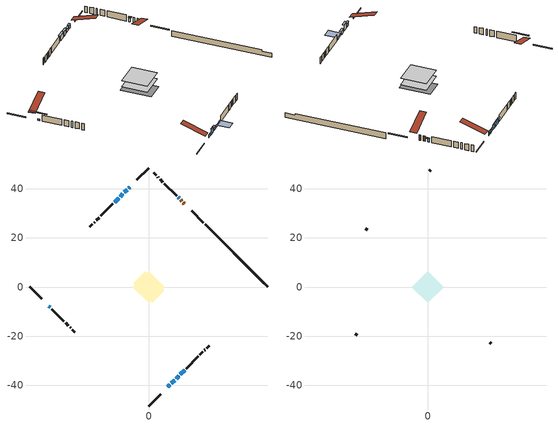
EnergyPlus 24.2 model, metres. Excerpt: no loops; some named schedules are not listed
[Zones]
conditioned space
 floor adiabatic (AdiabaticFloorConstruction): -6.47,0 0,6.47 6.47,0 0,-6.47 z0.3
 floor foundation (Slab1 construction): -6.36,1.52 -1.52,6.36 6.36,-1.52 1.52,-6.36 z-1.91
 wall outside (RimJoist1 construction): 0,-48.34 4.77,-43.56 / -48.34,0 -43.56,-4.77 / 0,48.34 -4.77,43.56 / 22.22,26.11 17.45,30.88 z0.3:0.6
 wall outside (AdiabaticWallConstruction 1): 14.48,33.86 14.07,34.26 / 13.42,34.92 12.99,35.35 z0.3:2.33
 wall outside (AdiabaticWallConstruction): 7.75,-40.59 8.57,-39.76 / 11.14,-37.19 12.19,-36.15 / -8.78,39.55 -9.86,38.47 z0.3:1.32; -40.59,-7.75 -40.01,-8.33 / 12.84,-35.49 14.57,-33.77 z0.3:0.91; 9.23,-39.11 10.49,-37.85 z0.3:2.38; 12.33,36.01 11.95,36.38 z0.3:1.7; -7.75,40.59 -8.13,40.21 z0.3:1.52; -10.52,37.82 -11.6,36.74 z0.3:1.98; -12.25,36.08 -13.91,34.43 z0.3:2.08
 wall outside (Wall1 construction): 15.23,-33.11 20.14,-28.19 / -39.35,-8.98 -34.44,-13.9 / -14.56,33.77 -19.48,28.85 / 11.29,37.04 6.38,41.96 z0.3:2.74
 wall outside (Wall2 construction): 20.8,-27.53 21.94,-26.39 / -33.78,-14.56 -32.63,-15.7 / -20.14,28.2 -21.28,27.05 / 5.72,42.62 4.58,43.76 z0.3:2.74
 wall outside (Wall3 construction): 22.6,-25.73 22.89,-25.44 / -31.98,-16.36 -31.69,-16.65 / -21.94,26.4 -22.23,26.11 / 3.92,44.42 3.63,44.71 z0.3:2.74
 wall outside (Wall4 construction): 23.55,-24.79 24.57,-23.76 / -31.03,-17.3 -30.01,-18.33 / -22.88,25.45 -23.91,24.43 / 2.97,45.36 1.95,46.39 z0.3:2.74
 wall foundation (FoundationWall1 construction): 22.88,25.45,-1.91 22.88,25.45,0.3 45.79,2.55,0.3 45.79,2.55,-0.25 48.34,0,-0.25 48.34,0,-1.91
 window (WindowConstruction): 7.75,-40.59 8.57,-39.76 z0.3:1.31
 window (WindowConstruction 9): -40.59,-7.75 -40.01,-8.32 z0.3:0.91
 window (WindowConstruction 1): 9.23,-39.1 10.49,-37.85 z0.3:2.38
 window (WindowConstruction 2): 11.14,-37.19 12.18,-36.15 z0.3:1.31
 window (WindowConstruction 6): 12.33,36.01 11.95,36.38 z0.3:1.7
 window (WindowConstruction 7): -7.75,40.59 -8.13,40.21 z0.3:1.52
 window (WindowConstruction 3): -8.78,39.55 -9.86,38.47 z0.3:1.31
 window (WindowConstruction 4): -10.52,37.82 -11.59,36.74 z0.3:1.98
 window (WindowConstruction 5): -12.25,36.08 -13.91,34.43 z0.3:2.08
 window (WindowConstruction 8): 12.84,-35.49 14.57,-33.77 z0.3:0.91
 door (Door): 14.48,33.86 14.08,34.26 z0.3:2.33
 door (Door 1): 13.42,34.92 12.99,35.35 z0.3:2.33
 ceiling adiabatic (AdiabaticFloorConstruction): 0,-6.47 6.47,0 0,6.47 -6.47,0 z0.3
attic - vented
 floor to conditioned space (Floor1 construction Reversed): -6.47,0 0,6.47 6.47,0 0,-6.47 z2.74
 wall outside (Wall5 construction): 25.23,-23.11 25.86,-22.47 / -29.35,-18.99 -28.72,-19.62 / -24.57,23.77 -25.2,23.14 / 1.29,47.04 0.66,47.68 z0.3:2.74
 roof outside (Roof1 construction): 7.09,-41.24,2.74 0.79,-34.94,5.71 -0.88,-36.6,5.71 5.43,-42.91,2.74; -41.24,-7.09,2.74 -34.94,-0.79,5.71 -36.6,0.88,5.71 -42.91,-5.43,2.74; -7.09,41.24,2.74 -0.79,34.94,5.71 0.88,36.6,5.71 -5.43,42.91,2.74; 15.13,33.2,2.74 8.83,26.9,5.71 10.49,25.23,5.71 16.79,31.54,2.74
shading: 8.79,-39.55 7.54,-40.8 7.97,-41.23 9.22,-39.98 z1.61; -38.14,-10.19 -42.45,-5.88 -42.74,-6.17 -38.44,-10.48 z3.55; 10.7,-37.64 9.02,-39.32 9.45,-39.75 11.13,-38.07 z2.68; 12.4,-35.94 10.93,-37.4 11.36,-37.83 12.83,-36.37 z1.61; 11.74,36.59 12.54,35.79 12.97,36.23 12.17,37.03 z1.99; -8.34,40 -7.54,40.8 -7.97,41.23 -8.77,40.43 z1.82; -10.07,38.26 -8.57,39.76 -9,40.19 -10.5,38.69 z1.61; -11.81,36.53 -10.31,38.03 -10.74,38.46 -12.24,36.96 z2.28; -14.12,34.22 -12.04,36.29 -12.47,36.73 -14.55,34.65 z2.38; 14.78,-33.56 12.63,-35.7 15.86,-38.94 18.01,-36.79 z1.21
[Building]
Building 1: Terrain=Suburbs
[Site:Location]
Quebec Intl AP_QC: Latitude {deg}=46.8; Longitude {deg}=-71.38; Time Zone {hr}=-5; Elevation {m}=74; Keep Site Location Information=Yes
[Site:GroundTemperature:Shallow]
0.0108218, -2.24938, -2.43038, -1.3578, 2.94801, 7.23376, 10.9493, 13.303, 13.5029, 11.5886, 7.96783, 3.81355
[Site:WaterMainsTemperature]
Calculation Method=Schedule; Temperature Schedule=mains temperature schedule
[Material] Roughness=Rough; Thermal Absorptance=0.9
Name | Thickness {m} | Conductivity {W/m-K} | Density {kg/m3} | Specific Heat {J/kg-K} | Solar Absorptance | Visible Absorptance
asphalt or fiberglass shingles | 0.00635 | 0.162714 | 1121.4 | 1465.45 | 0.4 | 0.4
ceiling loosefill ins | 0.0846667 | 0.0480833 | 16.02 | 1046.75 | 0.7 | 0.7
ceiling stud and cavity | 0.1397 | 0.0959337 | 65.682 | 1177.47 | 0.7 | 0.7
concrete 4.0 in. | 0.1016 | 1.803125 | 2242.8 | 837.4 | 0.7 | 0.7
concrete 8.0 in. | 0.2032 | 1.803125 | 2242.8 | 837.4 | 0.7 | 0.7
door material | 0.04445 | 0.053851 | 512.64 | 1214.23 | 0.7 | 0.7
exterior vertical ins | 0.00593751 | 0.029427 | 32.04 | 1214.23 | 0.7 | 0.7
floor covering | 0.0127 | 0.0433444 | 54.468 | 1339.84 | 0.6 | 0.6
floor rigid ins; wall rigid ins | 0.512978 | 0.029427 | 32.04 | 1214.23 | 0.7 | 0.7
floor stud and cavity | 0.1397 | 1.75129 | 37.0049 | 1207.88 | 0.7 | 0.7
furniture material conditioned space 1 | 0.1524 | 0.115458 | 640.8 | 1214.23 | 0.6 | 0.6
gypsum board | 0.0127 | 0.160291 | 801 | 837.4 | 0.6 | 0.6
gypsum board 1 | 0.0127 | 0.160291 | 801 | 837.4 | 0.7 | 0.7
osb sheathing 0.5 in. | 0.0127 | 0.115458 | 512.64 | 1214.23 | 0.7 | 0.7
osb sheathing 0.75 in. | 0.01905 | 0.115458 | 512.64 | 1214.23 | 0.7 | 0.7
osb sheathing 2.0 in. | 0.0508 | 0.115458 | 512.64 | 1214.23 | 0.7 | 0.7
rim joist rigid ins | 0.051816 | 0.029427 | 32.04 | 1214.23 | 0.7 | 0.7
rim joist stud and cavity | 0.0508 | 0.0367713 | 125.044 | 1163.47 | 0.6 | 0.6
wall stud and cavity | 0.1397 | 0.0774032 | 139.0536 | 1170.24 | 0.7 | 0.7
wall stud and cavity 1 | 0.1397 | 0.0823866 | 139.0536 | 1170.24 | 0.7 | 0.7
wall stud and cavity 2 | 0.1397 | 0.0839559 | 139.0536 | 1170.24 | 0.7 | 0.7
wall stud and cavity 3 | 0.0889 | 6.9971 | 50.32683 | 1063.81 | 0.6 | 0.6
wall stud and cavity 4 | 0.0889 | 0.380278 | 52.3479 | 1209.89 | 0.7 | 0.7
wall stud and cavity 5 | 0.0889 | 0.391764 | 83.0341 | 1211.67 | 0.7 | 0.7
wood siding | 0.0254 | 0.102417 | 544.68 | 1172.36 | 0.4 | 0.4
wood siding 1 | 0.00254 | 0.102417 | 544.68 | 1172.36 | 0.4 | 0.4
wood siding 2; wood siding 3; wood siding 4 | 0.0254 | 0.102417 | 544.68 | 1172.36 | 0.7 | 0.7
[WindowMaterial:SimpleGlazingSystem]
Name | U-Factor {W/m2-K} | Solar Heat Gain Coefficient
WindowMaterial | 2.78222 | 0.58
WindowMaterial 1 | 2.82821 | 0.59
WindowMaterial 2 | 2.78563 | 0.6
WindowMaterial 3 | 2.78619 | 0.6
WindowMaterial 4 | 2.7913 | 0.64
WindowMaterial 5 | 2.79528 | 0.66
WindowMaterial 6 | 2.762347 | 0.61
WindowMaterial 7 | 2.98152 | 0.61
WindowMaterial 8 | 4.584985 | 0.5
[Construction]
AdiabaticFloorConstruction: floor stud and cavity, floor rigid ins, osb sheathing 0.75 in., floor covering
AdiabaticWallConstruction: wood siding 3, wall rigid ins, wall stud and cavity 4, gypsum board
AdiabaticWallConstruction 1: wood siding 4, wall rigid ins, wall stud and cavity 4, gypsum board
Door; Door 1: door material
Floor1 construction Reversed: gypsum board, ceiling stud and cavity, ceiling loosefill ins
FoundationWall1 construction: concrete 8.0 in., gypsum board 1
furniture construction conditioned space 1: furniture material conditioned space 1
PartitionWallConstruction: gypsum board, wall stud and cavity 5, gypsum board
RimJoist1 construction: wood siding 2, rim joist rigid ins, osb sheathing 2.0 in., rim joist stud and cavity
Roof1 construction: asphalt or fiberglass shingles
Slab1 construction: concrete 4.0 in.
Wall1 construction; Wall4 construction: wood siding, osb sheathing 0.5 in., wall stud and cavity, gypsum board
Wall2 construction: wood siding, osb sheathing 0.5 in., wall stud and cavity 1, gypsum board
Wall3 construction: wood siding, osb sheathing 0.5 in., wall stud and cavity 2, gypsum board
Wall5 construction: wood siding 1, wall stud and cavity 3
WindowConstruction: WindowMaterial
WindowConstruction 1: WindowMaterial 1
WindowConstruction 2: WindowMaterial 2
WindowConstruction 3: WindowMaterial 3
WindowConstruction 4: WindowMaterial 4
WindowConstruction 5: WindowMaterial 5
WindowConstruction 6: WindowMaterial 6
WindowConstruction 7: WindowMaterial 7
WindowConstruction 8; WindowConstruction 9: WindowMaterial 8
[Zone] Multiplier=1; Part of Total Floor Area=Yes
Name | Volume {m3}
attic - vented | 40.4672
conditioned space | 388.7
[Space]
Name | Zone | Volume {m3}
attic - vented 1 | attic - vented | 40.4672
conditioned space 1 | conditioned space | 388.7
[ZoneInfiltration:EffectiveLeakageArea]
infil attic - vented 1: Zone or Space=attic - vented 1; Schedule=Always On Discrete; Effective Air Leakage Area {cm2}=3096; Stack Coefficient=0.000376297; Wind Coefficient=1.31065e-05
[ZoneMixing]
whole house fan mix: Zone or Space=attic - vented; Schedule=Always On Continuous; Design Flow Rate Calculation Method=Flow/Zone; Design Flow Rate {m3/s}=0; Source Zone or Space=conditioned space
[SurfaceProperty:ExposedFoundationPerimeter]
Slab1: Exposed Perimeter Calculation Method=TotalExposedPerimeter; Total Exposed Perimeter {m}=35.998
[InternalMass] Zone or ZoneList=conditioned space; Space or SpaceList=conditioned space 1
Name | Construction | Surface Area {m2}
furniture mass conditioned space 1 | furniture construction conditioned space 1 | 64.0801
partition wall mass | PartitionWallConstruction | 160.2
[Lights]
interior lighting: Zone or ZoneList or Space or SpaceList=conditioned space 1; Schedule=interior lighting schedule; Design Level Calculation Method=LightingLevel; Lighting Level {W}=343.2; Return Air Fraction=0; Fraction Radiant=0.6; Fraction Visible=0.2; Fraction Replaceable=1
[People]
occupants: Zone or ZoneList or Space or SpaceList=conditioned space 1; Number of People Schedule=occupants schedule; Number of People Calculation Method=People; Number of People=3; Fraction Radiant=0.314171; Sensible Heat Fraction=0.56303; Activity Level Schedule=occupants activity schedule; Carbon Dioxide Generation Rate {m3/s-W}=0; Enable ASHRAE 55 Comfort Warnings=No; Mean Radiant Temperature Calculation Type=EnclosureAveraged
[ElectricEquipment] Zone or ZoneList or Space or SpaceList=conditioned space 1; Design Level Calculation Method=EquipmentLevel
Name | Schedule | Design Level {W} | Fraction Latent | Fraction Radiant | Fraction Lost
clothes dryer | clothes dryer schedule | 140.772 | 0.015 | 0.081 | 0.85
clothes washer | clothes washer schedule | 32.1985 | 0.03 | 0.162 | 0.7
cooking range | cooking range schedule | 215.147 | 0.08 | 0.432 | 0.2
dishwasher | dishwasher schedule | 66.8632 | 0.3 | 0.18 | 0.4
fridge | fridge schedule | 72.9452 | 0 | 0.6 | 0
mech vent bath fan 0 | mech vent bath fan 0 schedule | 50.2 | 0 | 0 | 1
mech vent bath fan 1 | mech vent bath fan 1 schedule | 50.2 | 0 | 0 | 1
mech vent house fan | mech vent house fan schedule | 0 | 0 | 0 | 1
mech vent house fan cfis | mech vent house fan cfis schedule | 0 | 0 | 0 | 0
mech vent range fan 0 | mech vent range fan 0 schedule | 57 | 0 | 0 | 1
misc plug loads | misc plug loads schedule | 494.7 | 0.045 | 0.513 | 0.1
whole house fan | Always On Discrete | 0 | 0 | 0 | 1
[OtherEquipment] Zone or ZoneList or Space or SpaceList=conditioned space 1; Design Level Calculation Method=EquipmentLevel
Name | Fuel Type | Schedule | Design Level {W} | Fraction Latent | Fraction Radiant | Fraction Lost
clothes dryer 1 | Electricity | clothes dryer schedule | 0 | 0.015 | 0.081 | 0.85
cooking range 1 | Electricity | cooking range schedule | 0 | 0.08 | 0.432 | 0.2
general water use latent | None | general water use schedule | 62.594 | 1 | 0 | 0
general water use sensible | None | general water use schedule | -61.6891 | 0 | 0.6 | 0
mech vent house fan latent load | None | Always On Discrete | 0 | 1 | 0 | 0
mech vent house fan sensible load | None | Always On Discrete | 0 | 0 | 0 | 0
water heater energy adjustment1 | Electricity | Always On Discrete | 0.01 | 0 | 0 | 1
[ZoneInfiltration:DesignFlowRate] Zone or ZoneList or Space or SpaceList=conditioned space 1; Schedule=Always On Discrete; Design Flow Rate Calculation Method=Flow/Zone; Design Flow Rate {m3/s}=0
infil flow; natural vent flow; whole house fan flow
[ZoneControl:Thermostat]
conditioned space Thermostat: Zone or ZoneList=conditioned space; Control Type Schedule=conditioned space Thermostat Schedule; Control 1=conditioned space temperature setpoint; Temperature Difference Between Cutout And Setpoint {deltaC}=0
[ThermostatSetpoint:DualSetpoint]
conditioned space temperature setpoint: Heating Setpoint Temperature Schedule=heating setpoint; Cooling Setpoint Temperature Schedule=cooling setpoint
[Zone equipment]
conditioned space: electric baseboard
[Foundation:Kiva]
Foundation Kiva 1: Initial Indoor Air Temperature {C}=18; Wall Height Above Grade {m}=0.300015; Wall Depth Below Slab {m}=0.2032; Custom Block Material Name 1=exterior vertical ins; Custom Block Depth 1 {m}=2.21001; Custom Block X Position 1 {m}=0.2159; Custom Block Z Position 1 {m}=0
[Foundation:Kiva:Settings]
Soil Conductivity {W/m-K}=0.849921; Soil Density {kg/m3}=1842.3; Soil Specific Heat {J/kg-K}=418.7; Ground Solar Absorptivity=0.9; Ground Thermal Absorptivity=0.9; Ground Surface Roughness {m}=0.03; Far-Field Width {m}=40; Deep-Ground Boundary Condition=ZeroFlux; Deep-Ground Depth {m}=40; Minimum Cell Dimension {m}=0.2; Maximum Cell Growth Coefficient=3; Simulation Timestep=Timestep
[Exterior:Lights]
exterior lighting: Schedule=exterior lighting schedule; Design Level {W}=75.6
[EnergyManagementSystem:Sensor] Output:Variable or Output:Meter Index Key=conditioned space
Name | Output:Variable or Output:Meter
conditioned_space_clg_unmet_s | Zone Cooling Setpoint Not Met Time
conditioned_space_htg_unmet_s | Zone Heating Setpoint Not Met Time
fridge_tin_s; tin_s; tin_s_1 | Zone Mean Air Temperature
tout_s | Zone Outdoor Air Drybulb Temperature
win_s | Zone Air Humidity Ratio
[Schedule:Constant]
Name | Hourly Value
Always On Continuous; mech vent house fan schedule; mech vent house fan cfis schedule; Always On Discrete | 1
occupants activity schedule | 117.228
fridge schedule | 0
[Schedule:Week:Daily]
interior lighting schedule Week Rule - Jan1-Jan27: interior lighting schedule day, interior lighting schedule day, interior lighting schedule day, interior lighting schedule day, interior lighting schedule day, interior lighting schedule day, interior lighting schedule day, interior lighting schedule default day, interior lighting schedule default day, interior lighting schedule default day, interior lighting schedule default day, interior lighting schedule default day
interior lighting schedule Week Rule - Jan28-Feb3: interior lighting schedule day, interior lighting schedule day, interior lighting schedule day, interior lighting schedule day, interior lighting schedule day 1, interior lighting schedule day 1, interior lighting schedule day 1, interior lighting schedule default day, interior lighting schedule default day, interior lighting schedule default day, interior lighting schedule default day, interior lighting schedule default day
interior lighting schedule Week Rule - Feb4-Feb24: interior lighting schedule day 1, interior lighting schedule day 1, interior lighting schedule day 1, interior lighting schedule day 1, interior lighting schedule day 1, interior lighting schedule day 1, interior lighting schedule day 1, interior lighting schedule default day, interior lighting schedule default day, interior lighting schedule default day, interior lighting schedule default day, interior lighting schedule default day
interior lighting schedule Week Rule - Feb25-Mar3: interior lighting schedule day 1, interior lighting schedule day 1, interior lighting schedule day 1, interior lighting schedule day 1, interior lighting schedule day 2, interior lighting schedule day 2, interior lighting schedule day 2, interior lighting schedule default day, interior lighting schedule default day, interior lighting schedule default day, interior lighting schedule default day, interior lighting schedule default day
interior lighting schedule Week Rule - Mar4-Mar31: interior lighting schedule day 2, interior lighting schedule day 2, interior lighting schedule day 2, interior lighting schedule day 2, interior lighting schedule day 2, interior lighting schedule day 2, interior lighting schedule day 2, interior lighting schedule default day, interior lighting schedule default day, interior lighting schedule default day, interior lighting schedule default day, interior lighting schedule default day
interior lighting schedule Week Rule - Apr1-Apr28: interior lighting schedule day 3, interior lighting schedule day 3, interior lighting schedule day 3, interior lighting schedule day 3, interior lighting schedule day 3, interior lighting schedule day 3, interior lighting schedule day 3, interior lighting schedule default day, interior lighting schedule default day, interior lighting schedule default day, interior lighting schedule default day, interior lighting schedule default day
interior lighting schedule Week Rule - Apr29-May5: interior lighting schedule day 3, interior lighting schedule day 3, interior lighting schedule day 4, interior lighting schedule day 4, interior lighting schedule day 4, interior lighting schedule day 4, interior lighting schedule day 4, interior lighting schedule default day, interior lighting schedule default day, interior lighting schedule default day, interior lighting schedule default day, interior lighting schedule default day
interior lighting schedule Week Rule - May6-May26: interior lighting schedule day 4, interior lighting schedule day 4, interior lighting schedule day 4, interior lighting schedule day 4, interior lighting schedule day 4, interior lighting schedule day 4, interior lighting schedule day 4, interior lighting schedule default day, interior lighting schedule default day, interior lighting schedule default day, interior lighting schedule default day, interior lighting schedule default day
interior lighting schedule Week Rule - May27-Jun2: interior lighting schedule day 4, interior lighting schedule day 4, interior lighting schedule day 4, interior lighting schedule day 4, interior lighting schedule day 4, interior lighting schedule day 5, interior lighting schedule day 5, interior lighting schedule default day, interior lighting schedule default day, interior lighting schedule default day, interior lighting schedule default day, interior lighting schedule default day
interior lighting schedule Week Rule - Jun3-Jun30: interior lighting schedule day 5, interior lighting schedule day 5, interior lighting schedule day 5, interior lighting schedule day 5, interior lighting schedule day 5, interior lighting schedule day 5, interior lighting schedule day 5, interior lighting schedule default day, interior lighting schedule default day, interior lighting schedule default day, interior lighting schedule default day, interior lighting schedule default day
interior lighting schedule Week Rule - Jul1-Jul28: interior lighting schedule day 6, interior lighting schedule day 6, interior lighting schedule day 6, interior lighting schedule day 6, interior lighting schedule day 6, interior lighting schedule day 6, interior lighting schedule day 6, interior lighting schedule default day, interior lighting schedule default day, interior lighting schedule default day, interior lighting schedule default day, interior lighting schedule default day
interior lighting schedule Week Rule - Jul29-Aug4: interior lighting schedule day 6, interior lighting schedule day 6, interior lighting schedule day 6, interior lighting schedule day 7, interior lighting schedule day 7, interior lighting schedule day 7, interior lighting schedule day 7, interior lighting schedule default day, interior lighting schedule default day, interior lighting schedule default day, interior lighting schedule default day, interior lighting schedule default day
interior lighting schedule Week Rule - Aug5-Aug25: interior lighting schedule day 7, interior lighting schedule day 7, interior lighting schedule day 7, interior lighting schedule day 7, interior lighting schedule day 7, interior lighting schedule day 7, interior lighting schedule day 7, interior lighting schedule default day, interior lighting schedule default day, interior lighting schedule default day, interior lighting schedule default day, interior lighting schedule default day
interior lighting schedule Week Rule - Aug26-Sep1: interior lighting schedule day 7, interior lighting schedule day 7, interior lighting schedule day 7, interior lighting schedule day 7, interior lighting schedule day 7, interior lighting schedule day 7, interior lighting schedule day 8, interior lighting schedule default day, interior lighting schedule default day, interior lighting schedule default day, interior lighting schedule default day, interior lighting schedule default day
interior lighting schedule Week Rule - Sep2-Sep29: interior lighting schedule day 8, interior lighting schedule day 8, interior lighting schedule day 8, interior lighting schedule day 8, interior lighting schedule day 8, interior lighting schedule day 8, interior lighting schedule day 8, interior lighting schedule default day, interior lighting schedule default day, interior lighting schedule default day, interior lighting schedule default day, interior lighting schedule default day
interior lighting schedule Week Rule - Sep30-Oct6: interior lighting schedule day 8, interior lighting schedule day 9, interior lighting schedule day 9, interior lighting schedule day 9, interior lighting schedule day 9, interior lighting schedule day 9, interior lighting schedule day 9, interior lighting schedule default day, interior lighting schedule default day, interior lighting schedule default day, interior lighting schedule default day, interior lighting schedule default day
interior lighting schedule Week Rule - Oct7-Oct27: interior lighting schedule day 9, interior lighting schedule day 9, interior lighting schedule day 9, interior lighting schedule day 9, interior lighting schedule day 9, interior lighting schedule day 9, interior lighting schedule day 9, interior lighting schedule default day, interior lighting schedule default day, interior lighting schedule default day, interior lighting schedule default day, interior lighting schedule default day
interior lighting schedule Week Rule - Oct28-Nov3: interior lighting schedule day 9, interior lighting schedule day 9, interior lighting schedule day 9, interior lighting schedule day 9, interior lighting schedule day 10, interior lighting schedule day 10, interior lighting schedule day 10, interior lighting schedule default day, interior lighting schedule default day, interior lighting schedule default day, interior lighting schedule default day, interior lighting schedule default day
interior lighting schedule Week Rule - Nov4-Nov24: interior lighting schedule day 10, interior lighting schedule day 10, interior lighting schedule day 10, interior lighting schedule day 10, interior lighting schedule day 10, interior lighting schedule day 10, interior lighting schedule day 10, interior lighting schedule default day, interior lighting schedule default day, interior lighting schedule default day, interior lighting schedule default day, interior lighting schedule default day
interior lighting schedule Week Rule - Nov25-Dec1: interior lighting schedule day 10, interior lighting schedule day 10, interior lighting schedule day 10, interior lighting schedule day 10, interior lighting schedule day 10, interior lighting schedule day 10, interior lighting schedule day 11, interior lighting schedule default day, interior lighting schedule default day, interior lighting schedule default day, interior lighting schedule default day, interior lighting schedule default day
interior lighting schedule Week Rule - Dec2-Dec31: interior lighting schedule day 11, interior lighting schedule day 11, interior lighting schedule day 11, interior lighting schedule day 11, interior lighting schedule day 11, interior lighting schedule day 11, interior lighting schedule day 11, interior lighting schedule default day, interior lighting schedule default day, interior lighting schedule default day, interior lighting schedule default day, interior lighting schedule default day
occupants schedule Week Rule - Jan1-Dec31: occupants schedule day, occupants schedule day, occupants schedule day, occupants schedule day, occupants schedule day, occupants schedule day, occupants schedule day, occupants schedule default day, occupants schedule default day, occupants schedule default day, occupants schedule default day, occupants schedule default day
clothes dryer schedule Week Rule - Jan1-Dec31: clothes dryer schedule day, clothes dryer schedule day, clothes dryer schedule day, clothes dryer schedule day, clothes dryer schedule day, clothes dryer schedule day, clothes dryer schedule day, clothes dryer schedule default day, clothes dryer schedule default day, clothes dryer schedule default day, clothes dryer schedule default day, clothes dryer schedule default day
clothes washer schedule Week Rule - Jan1-Dec31: clothes washer schedule day, clothes washer schedule day, clothes washer schedule day, clothes washer schedule day, clothes washer schedule day, clothes washer schedule day, clothes washer schedule day, clothes washer schedule default day, clothes washer schedule default day, clothes washer schedule default day, clothes washer schedule default day, clothes washer schedule default day
cooking range schedule Week Rule - Jan1-Dec31: cooking range schedule day, cooking range schedule day, cooking range schedule day, cooking range schedule day, cooking range schedule day, cooking range schedule day, cooking range schedule day, cooking range schedule default day, cooking range schedule default day, cooking range schedule default day, cooking range schedule default day, cooking range schedule default day
dishwasher schedule Week Rule - Jan1-Dec31: dishwasher schedule day, dishwasher schedule day, dishwasher schedule day, dishwasher schedule day, dishwasher schedule day, dishwasher schedule day, dishwasher schedule day, dishwasher schedule default day, dishwasher schedule default day, dishwasher schedule default day, dishwasher schedule default day, dishwasher schedule default day
mech vent bath fan 0 schedule Week Rule - Jan1-Dec31: mech vent bath fan 0 schedule day, mech vent bath fan 0 schedule day, mech vent bath fan 0 schedule day, mech vent bath fan 0 schedule day, mech vent bath fan 0 schedule day, mech vent bath fan 0 schedule day, mech vent bath fan 0 schedule day, mech vent bath fan 0 schedule default day, mech vent bath fan 0 schedule default day, mech vent bath fan 0 schedule default day, mech vent bath fan 0 schedule default day, mech vent bath fan 0 schedule default day
mech vent bath fan 1 schedule Week Rule - Jan1-Dec31: mech vent bath fan 1 schedule day, mech vent bath fan 1 schedule day, mech vent bath fan 1 schedule day, mech vent bath fan 1 schedule day, mech vent bath fan 1 schedule day, mech vent bath fan 1 schedule day, mech vent bath fan 1 schedule day, mech vent bath fan 1 schedule default day, mech vent bath fan 1 schedule default day, mech vent bath fan 1 schedule default day, mech vent bath fan 1 schedule default day, mech vent bath fan 1 schedule default day
mech vent range fan 0 schedule Week Rule - Jan1-Dec31: mech vent range fan 0 schedule day, mech vent range fan 0 schedule day, mech vent range fan 0 schedule day, mech vent range fan 0 schedule day, mech vent range fan 0 schedule day, mech vent range fan 0 schedule day, mech vent range fan 0 schedule day, mech vent range fan 0 schedule default day, mech vent range fan 0 schedule default day, mech vent range fan 0 schedule default day, mech vent range fan 0 schedule default day, mech vent range fan 0 schedule default day
misc plug loads schedule Week Rule - Jan1-Dec31: misc plug loads schedule day, misc plug loads schedule day, misc plug loads schedule day, misc plug loads schedule day, misc plug loads schedule day, misc plug loads schedule day, misc plug loads schedule day, misc plug loads schedule default day, misc plug loads schedule default day, misc plug loads schedule default day, misc plug loads schedule default day, misc plug loads schedule default day
general water use schedule Week Rule - Jan1-Dec31: general water use schedule day, general water use schedule day, general water use schedule day, general water use schedule day, general water use schedule day, general water use schedule day, general water use schedule day, general water use schedule default day, general water use schedule default day, general water use schedule default day, general water use schedule default day, general water use schedule default day
exterior lighting schedule Week Rule - Jan1-Jan27: exterior lighting schedule day, exterior lighting schedule day, exterior lighting schedule day, exterior lighting schedule day, exterior lighting schedule day, exterior lighting schedule day, exterior lighting schedule day, exterior lighting schedule default day, exterior lighting schedule default day, exterior lighting schedule default day, exterior lighting schedule default day, exterior lighting schedule default day
exterior lighting schedule Week Rule - Jan28-Feb3: exterior lighting schedule day, exterior lighting schedule day, exterior lighting schedule day, exterior lighting schedule day, exterior lighting schedule day 1, exterior lighting schedule day 1, exterior lighting schedule day 1, exterior lighting schedule default day, exterior lighting schedule default day, exterior lighting schedule default day, exterior lighting schedule default day, exterior lighting schedule default day
exterior lighting schedule Week Rule - Feb4-Feb24: exterior lighting schedule day 1, exterior lighting schedule day 1, exterior lighting schedule day 1, exterior lighting schedule day 1, exterior lighting schedule day 1, exterior lighting schedule day 1, exterior lighting schedule day 1, exterior lighting schedule default day, exterior lighting schedule default day, exterior lighting schedule default day, exterior lighting schedule default day, exterior lighting schedule default day
exterior lighting schedule Week Rule - Feb25-Mar3: exterior lighting schedule day 1, exterior lighting schedule day 1, exterior lighting schedule day 1, exterior lighting schedule day 1, exterior lighting schedule day 2, exterior lighting schedule day 2, exterior lighting schedule day 2, exterior lighting schedule default day, exterior lighting schedule default day, exterior lighting schedule default day, exterior lighting schedule default day, exterior lighting schedule default day
exterior lighting schedule Week Rule - Mar4-Mar31: exterior lighting schedule day 2, exterior lighting schedule day 2, exterior lighting schedule day 2, exterior lighting schedule day 2, exterior lighting schedule day 2, exterior lighting schedule day 2, exterior lighting schedule day 2, exterior lighting schedule default day, exterior lighting schedule default day, exterior lighting schedule default day, exterior lighting schedule default day, exterior lighting schedule default day
exterior lighting schedule Week Rule - Apr1-Apr28: exterior lighting schedule day 3, exterior lighting schedule day 3, exterior lighting schedule day 3, exterior lighting schedule day 3, exterior lighting schedule day 3, exterior lighting schedule day 3, exterior lighting schedule day 3, exterior lighting schedule default day, exterior lighting schedule default day, exterior lighting schedule default day, exterior lighting schedule default day, exterior lighting schedule default day
exterior lighting schedule Week Rule - Apr29-May5: exterior lighting schedule day 3, exterior lighting schedule day 3, exterior lighting schedule day 4, exterior lighting schedule day 4, exterior lighting schedule day 4, exterior lighting schedule day 4, exterior lighting schedule day 4, exterior lighting schedule default day, exterior lighting schedule default day, exterior lighting schedule default day, exterior lighting schedule default day, exterior lighting schedule default day
exterior lighting schedule Week Rule - May6-May26: exterior lighting schedule day 4, exterior lighting schedule day 4, exterior lighting schedule day 4, exterior lighting schedule day 4, exterior lighting schedule day 4, exterior lighting schedule day 4, exterior lighting schedule day 4, exterior lighting schedule default day, exterior lighting schedule default day, exterior lighting schedule default day, exterior lighting schedule default day, exterior lighting schedule default day
exterior lighting schedule Week Rule - May27-Jun2: exterior lighting schedule day 4, exterior lighting schedule day 4, exterior lighting schedule day 4, exterior lighting schedule day 4, exterior lighting schedule day 4, exterior lighting schedule day 5, exterior lighting schedule day 5, exterior lighting schedule default day, exterior lighting schedule default day, exterior lighting schedule default day, exterior lighting schedule default day, exterior lighting schedule default day
exterior lighting schedule Week Rule - Jun3-Jun30: exterior lighting schedule day 5, exterior lighting schedule day 5, exterior lighting schedule day 5, exterior lighting schedule day 5, exterior lighting schedule day 5, exterior lighting schedule day 5, exterior lighting schedule day 5, exterior lighting schedule default day, exterior lighting schedule default day, exterior lighting schedule default day, exterior lighting schedule default day, exterior lighting schedule default day
exterior lighting schedule Week Rule - Jul1-Jul28: exterior lighting schedule day 6, exterior lighting schedule day 6, exterior lighting schedule day 6, exterior lighting schedule day 6, exterior lighting schedule day 6, exterior lighting schedule day 6, exterior lighting schedule day 6, exterior lighting schedule default day, exterior lighting schedule default day, exterior lighting schedule default day, exterior lighting schedule default day, exterior lighting schedule default day
exterior lighting schedule Week Rule - Jul29-Aug4: exterior lighting schedule day 6, exterior lighting schedule day 6, exterior lighting schedule day 6, exterior lighting schedule day 7, exterior lighting schedule day 7, exterior lighting schedule day 7, exterior lighting schedule day 7, exterior lighting schedule default day, exterior lighting schedule default day, exterior lighting schedule default day, exterior lighting schedule default day, exterior lighting schedule default day
exterior lighting schedule Week Rule - Aug5-Aug25: exterior lighting schedule day 7, exterior lighting schedule day 7, exterior lighting schedule day 7, exterior lighting schedule day 7, exterior lighting schedule day 7, exterior lighting schedule day 7, exterior lighting schedule day 7, exterior lighting schedule default day, exterior lighting schedule default day, exterior lighting schedule default day, exterior lighting schedule default day, exterior lighting schedule default day
exterior lighting schedule Week Rule - Aug26-Sep1: exterior lighting schedule day 7, exterior lighting schedule day 7, exterior lighting schedule day 7, exterior lighting schedule day 7, exterior lighting schedule day 7, exterior lighting schedule day 7, exterior lighting schedule day 8, exterior lighting schedule default day, exterior lighting schedule default day, exterior lighting schedule default day, exterior lighting schedule default day, exterior lighting schedule default day
exterior lighting schedule Week Rule - Sep2-Sep29: exterior lighting schedule day 8, exterior lighting schedule day 8, exterior lighting schedule day 8, exterior lighting schedule day 8, exterior lighting schedule day 8, exterior lighting schedule day 8, exterior lighting schedule day 8, exterior lighting schedule default day, exterior lighting schedule default day, exterior lighting schedule default day, exterior lighting schedule default day, exterior lighting schedule default day
[Schedule:Year]
interior lighting schedule: interior lighting schedule Week Rule - Jan1-Jan27, 1, 1, 1, 27, interior lighting schedule Week Rule - Jan28-Feb3, 1, 28, 2, 3, interior lighting schedule Week Rule - Feb4-Feb24, 2, 4, 2, 24, interior lighting schedule Week Rule - Feb25-Mar3, 2, 25, 3, 3, interior lighting schedule Week Rule - Mar4-Mar31, 3, 4, 3, 31, interior lighting schedule Week Rule - Apr1-Apr28, 4, 1, 4, 28, interior lighting schedule Week Rule - Apr29-May5, 4, 29, 5, 5, interior lighting schedule Week Rule - May6-May26, 5, 6, 5, 26, interior lighting schedule Week Rule - May27-Jun2, 5, 27, 6, 2, interior lighting schedule Week Rule - Jun3-Jun30, 6, 3, 6, 30, interior lighting schedule Week Rule - Jul1-Jul28, 7, 1, 7, 28, interior lighting schedule Week Rule - Jul29-Aug4, 7, 29, 8, 4, interior lighting schedule Week Rule - Aug5-Aug25, 8, 5, 8, 25, interior lighting schedule Week Rule - Aug26-Sep1, 8, 26, 9, 1, interior lighting schedule Week Rule - Sep2-Sep29, 9, 2, 9, 29, interior lighting schedule Week Rule - Sep30-Oct6, 9, 30, 10, 6, interior lighting schedule Week Rule - Oct7-Oct27, 10, 7, 10, 27, interior lighting schedule Week Rule - Oct28-Nov3, 10, 28, 11, 3, interior lighting schedule Week Rule - Nov4-Nov24, 11, 4, 11, 24, interior lighting schedule Week Rule - Nov25-Dec1, 11, 25, 12, 1, interior lighting schedule Week Rule - Dec2-Dec31, 12, 2, 12, 31
occupants schedule: occupants schedule Week Rule - Jan1-Dec31, 1, 1, 12, 31
clothes dryer schedule: clothes dryer schedule Week Rule - Jan1-Dec31, 1, 1, 12, 31
clothes washer schedule: clothes washer schedule Week Rule - Jan1-Dec31, 1, 1, 12, 31
cooking range schedule: cooking range schedule Week Rule - Jan1-Dec31, 1, 1, 12, 31
dishwasher schedule: dishwasher schedule Week Rule - Jan1-Dec31, 1, 1, 12, 31
mech vent bath fan 0 schedule: mech vent bath fan 0 schedule Week Rule - Jan1-Dec31, 1, 1, 12, 31
mech vent bath fan 1 schedule: mech vent bath fan 1 schedule Week Rule - Jan1-Dec31, 1, 1, 12, 31
mech vent range fan 0 schedule: mech vent range fan 0 schedule Week Rule - Jan1-Dec31, 1, 1, 12, 31
misc plug loads schedule: misc plug loads schedule Week Rule - Jan1-Dec31, 1, 1, 12, 31
general water use schedule: general water use schedule Week Rule - Jan1-Dec31, 1, 1, 12, 31
exterior lighting schedule: exterior lighting schedule Week Rule - Jan1-Jan27, 1, 1, 1, 27, exterior lighting schedule Week Rule - Jan28-Feb3, 1, 28, 2, 3, exterior lighting schedule Week Rule - Feb4-Feb24, 2, 4, 2, 24, exterior lighting schedule Week Rule - Feb25-Mar3, 2, 25, 3, 3, exterior lighting schedule Week Rule - Mar4-Mar31, 3, 4, 3, 31, exterior lighting schedule Week Rule - Apr1-Apr28, 4, 1, 4, 28, exterior lighting schedule Week Rule - Apr29-May5, 4, 29, 5, 5, exterior lighting schedule Week Rule - May6-May26, 5, 6, 5, 26, exterior lighting schedule Week Rule - May27-Jun2, 5, 27, 6, 2, exterior lighting schedule Week Rule - Jun3-Jun30, 6, 3, 6, 30, exterior lighting schedule Week Rule - Jul1-Jul28, 7, 1, 7, 28, exterior lighting schedule Week Rule - Jul29-Aug4, 7, 29, 8, 4, exterior lighting schedule Week Rule - Aug5-Aug25, 8, 5, 8, 25, exterior lighting schedule Week Rule - Aug26-Sep1, 8, 26, 9, 1, exterior lighting schedule Week Rule - Sep2-Sep29, 9, 2, 9, 29, exterior lighting schedule Week Rule - Sep30-Oct6, 9, 30, 10, 6, exterior lighting schedule Week Rule - Oct7-Oct27, 10, 7, 10, 27, exterior lighting schedule Week Rule - Oct28-Nov3, 10, 28, 11, 3, exterior lighting schedule Week Rule - Nov4-Nov24, 11, 4, 11, 24, exterior lighting schedule Week Rule - Nov25-Dec1, 11, 25, 12, 1, exterior lighting schedule Week Rule - Dec2-Dec31, 12, 2, 12, 31
[Schedule:Compact]
conditioned space Thermostat Schedule: Through: 12/31, For: AllDays, Until: 24:00, 4
mains temperature schedule: Through: 01/01, For: AllDays, Until: 24:00, 5.175, Through: 01/02, For: AllDays, Until: 24:00, 5.10167, Through: 01/03, For: AllDays, Until: 24:00, 5.02889, Through: 01/04, For: AllDays, Until: 24:00, 4.95778, Through: 01/05, For: AllDays, Until: 24:00, 4.88778, Through: 01/06, For: AllDays, Until: 24:00, 4.81833, Through: 01/07, For: AllDays, Until: 24:00, 4.75056, Through: 01/08, For: AllDays, Until: 24:00, 4.68389, Through: 01/09, For: AllDays, Until: 24:00, 4.61833, Through: 01/10, For: AllDays, Until: 24:00, 4.55389, Through: 01/11, For: AllDays, Until: 24:00, 4.49056, Through: 01/12, For: AllDays, Until: 24:00, 4.42889, Through: 01/13, For: AllDays, Until: 24:00, 4.36778, Through: 01/14, For: AllDays, Until: 24:00, 4.30889, Through: 01/15, For: AllDays, Until: 24:00, 4.25056, Through: 01/16, For: AllDays, Until: 24:00, 4.19389, Through: 01/17, For: AllDays, Until: 24:00, 4.13833, Through: 01/18, For: AllDays, Until: 24:00, 4.08444, Through: 01/19, For: AllDays, Until: 24:00, 4.03167, Through: 01/20, For: AllDays, Until: 24:00, 3.98056, Through: 01/21, For: AllDays, Until: 24:00, 3.93056, Through: 01/22, For: AllDays, Until: 24:00, 3.88222, Through: 01/23, For: AllDays, Until: 24:00, 3.835, Through: 01/24, For: AllDays, Until: 24:00, 3.78944, Through: 01/25, For: AllDays, Until: 24:00, 3.74556, Through: 01/26, For: AllDays, Until: 24:00, 3.70278, Through: 01/27, For: AllDays, Until: 24:00, 3.66167, Through: 01/28, For: AllDays, Until: 24:00, 3.62167, Through: 01/29, For: AllDays, Until: 24:00, 3.58389, Through: 01/30, For: AllDays, Until: 24:00, 3.54722, Through: 01/31, For: AllDays, Until: 24:00, 3.51167, Through: 02/01, For: AllDays, Until: 24:00, 3.47833, Through: 02/02, For: AllDays, Until: 24:00, 3.44611, Through: 02/03, For: AllDays, Until: 24:00, 3.41556, Through: 02/04, For: AllDays, Until: 24:00, 3.38667, Through: 02/05, For: AllDays, Until: 24:00, 3.35944, Through: 02/06, For: AllDays, Until: 24:00, 3.33389, Through: 02/07, For: AllDays, Until: 24:00, 3.30944, Through: 02/08, For: AllDays, Until: 24:00, 3.28667, Through: 02/09, For: AllDays, Until: 24:00, 3.26611, Through: 02/10, For: AllDays, Until: 24:00, 3.24667, Through: 02/11, For: AllDays, Until: 24:00, 3.22889, Through: 02/12, For: AllDays, Until: 24:00, 3.21278, Through: 02/13, For: AllDays, Until: 24:00, 3.19833, Through: 02/14, For: AllDays, Until: 24:00, 3.18556, Through: 02/15, For: AllDays, Until: 24:00, 3.17389, Through: 02/16, For: AllDays, Until: 24:00, 3.16444, Through: 02/17, For: AllDays, Until: 24:00, 3.15667, Through: 02/18, For: AllDays, Until: 24:00, 3.15056, Through: 02/19, For: AllDays, Until: 24:00, 3.14556, Through: 02/20, For: AllDays, Until: 24:00, 3.14278, Through: 02/21, For: AllDays, Until: 24:00, 3.14111, Through: 02/22, For: AllDays, Until: 24:00, 3.14167, Through: 02/23, For: AllDays, Until: 24:00, 3.14333, Through: 02/24, For: AllDays, Until: 24:00, 3.14722, Through: 02/25, For: AllDays, Until: 24:00, 3.15222, Through: 02/26, For: AllDays, Until: 24:00, 3.15944, Through: 02/27, For: AllDays, Until: 24:00, 3.16778, Through: 02/28, For: AllDays, Until: 24:00, 3.17778, Through: 03/01, For: AllDays, Until: 24:00, 3.18944, Through: 03/02, For: AllDays, Until: 24:00, 3.20333, Through: 03/03, For: AllDays, Until: 24:00, 3.21833, Through: 03/04, For: AllDays, Until: 24:00, 3.235, Through: 03/05, For: AllDays, Until: 24:00, 3.25333, Through: 03/06, For: AllDays, Until: 24:00, 3.27333, Through: 03/07, For: AllDays, Until: 24:00, 3.29444, Through: 03/08, For: AllDays, Until: 24:00, 3.31778, Through: 03/09, For: AllDays, Until: 24:00, 3.34222, Through: 03/10, For: AllDays, Until: 24:00, 3.36889, Through: 03/11, For: AllDays, Until: 24:00, 3.39667, Through: 03/12, For: AllDays, Until: 24:00, 3.42611, Through: 03/13, For: AllDays, Until: 24:00, 3.45722, Through: 03/14, For: AllDays, Until: 24:00, 3.49, Through: 03/15, For: AllDays, Until: 24:00, 3.52389, Through: 03/16, For: AllDays, Until: 24:00, 3.55944, Through: 03/17, For: AllDays, Until: 24:00, 3.59667, Through: 03/18, For: AllDays, Until: 24:00, 3.63556, Through: 03/19, For: AllDays, Until: 24:00, 3.67556, Through: 03/20, For: AllDays, Until: 24:00, 3.71722, Through: 03/21, For: AllDays, Until: 24:00, 3.76056, Through: 03/22, For: AllDays, Until: 24:00, 3.80556, Through: 03/23, For: AllDays, Until: 24:00, 3.85111, Through: 03/24, For: AllDays, Until: 24:00, 3.89889, Through: 03/25, For: AllDays, Until: 24:00, 3.94778, Through: 03/26, For: AllDays, Until: 24:00, 3.99833, Through: 03/27, For: AllDays, Until: 24:00, 4.05, Through: 03/28, For: AllDays, Until: 24:00, 4.10333, Through: 03/29, For: AllDays, Until: 24:00, 4.15778, Through: 03/30, For: AllDays, Until: 24:00, 4.21333, Through: 03/31, For: AllDays, Until: 24:00, 4.27056, Through: 04/01, For: AllDays, Until: 24:00, 4.32944, Through: 04/02, For: AllDays, Until: 24:00, 4.38889, Through: 04/03, For: AllDays, Until: 24:00, 4.45, Through: 04/04, For: AllDays, Until: 24:00, 4.51222, Through: 04/05, For: AllDays, Until: 24:00, 4.57611, Through: 04/06, For: AllDays, Until: 24:00, 4.64056, Through: 04/07, For: AllDays, Until: 24:00, 4.70667, Through: 04/08, For: AllDays, Until: 24:00, 4.77389, Through: 04/09, For: AllDays, Until: 24:00, 4.84222, Through: 04/10, For: AllDays, Until: 24:00, 4.91167, Through: 04/11, For: AllDays, Until: 24:00, 4.98278, Through: 04/12, For: AllDays, Until: 24:00, 5.05444, Through: 04/13, For: AllDays, Until: 24:00, 5.12722, Through: 04/14, For: AllDays, Until: 24:00, 5.20111, Through: 04/15, For: AllDays, Until: 24:00, 5.27611, Through: 04/16, For: AllDays, Until: 24:00, 5.35167, Through: 04/17, For: AllDays, Until: 24:00, 5.42889, Through: 04/18, For: AllDays, Until: 24:00, 5.50667, Through: 04/19, For: AllDays, Until: 24:00, 5.58556, Through: 04/20, For: AllDays, Until: 24:00, 5.665, Through: 04/21, For: AllDays, Until: 24:00, 5.74611, Through: 04/22, For: AllDays, Until: 24:00, 5.82722, Through: 04/23, For: AllDays, Until: 24:00, 5.91, Through: 04/24, For: AllDays, Until: 24:00, 5.99278, Through: 04/25, For: AllDays, Until: 24:00, 6.07722, Through: 04/26, For: AllDays, Until: 24:00, 6.16167, Through: 04/27, For: AllDays, Until: 24:00, 6.24722, Through: 04/28, For: AllDays, Until: 24:00, 6.33389, Through: 04/29, For: AllDays, Until: 24:00, 6.42056, Through: 04/30, For: AllDays, Until: 24:00, 6.50833, Through: 05/01, For: AllDays, Until: 24:00, 6.59667, Through: 05/02, For: AllDays, Until: 24:00, 6.68556, Through: 05/03, For: AllDays, Until: 24:00, 6.775, Through: 05/04, For: AllDays, Until: 24:00, 6.86556, Through: 05/05, For: AllDays, Until: 24:00, 6.95611, Through: 05/06, For: AllDays, Until: 24:00, 7.04722, Through: 05/07, For: AllDays, Until: 24:00, 7.13889, Through: 05/08, For: AllDays, Until: 24:00, 7.23111, Through: 05/09, For: AllDays, Until: 24:00, 7.32333, Through: 05/10, For: AllDays, Until: 24:00, 7.41667, Through: 05/11, For: AllDays, Until: 24:00, 7.51, Through: 05/12, For: AllDays, Until: 24:00, 7.60389, Through: 05/13, For: AllDays, Until: 24:00, 7.69778, Through: 05/14, For: AllDays, Until: 24:00, 7.79222, Through: 05/15, For: AllDays, Until: 24:00, 7.88667, Through: 05/16, For: AllDays, Until: 24:00, 7.98167, Through: 05/17, For: AllDays, Until: 24:00, 8.07667, Through: 05/18, For: AllDays, Until: 24:00, 8.17167, Through: 05/19, For: AllDays, Until: 24:00, 8.26722, Through: 05/20, For: AllDays, Until: 24:00, 8.36278, Through: 05/21, For: AllDays, Until: 24:00, 8.45833, Through: 05/22, For: AllDays, Until: 24:00, 8.55444, Through: 05/23, For: AllDays, Until: 24:00, 8.65, Through: 05/24, For: AllDays, Until: 24:00, 8.74611, Through: 05/25, For: AllDays, Until: 24:00, 8.84167, Through: 05/26, For: AllDays, Until: 24:00, 8.93722, Through: 05/27, For: AllDays, Until: 24:00, 9.03333, Through: 05/28, For: AllDays, Until: 24:00, 9.12889, Through: 05/29, For: AllDays, Until: 24:00, 9.22389, Through: 05/30, For: AllDays, Until: 24:00, 9.31944, Through: 05/31, For: AllDays, Until: 24:00, 9.41444, Through: 06/01, For: AllDays, Until: 24:00, 9.50944, Through: 06/02, For: AllDays, Until: 24:00, 9.60389, Through: 06/03, For: AllDays, Until: 24:00, 9.69833, Through: 06/04, For: AllDays, Until: 24:00, 9.79278, Through: 06/05, For: AllDays, Until: 24:00, 9.88667, Through: 06/06, For: AllDays, Until: 24:00, 9.98, Through: 06/07, For: AllDays, Until: 24:00, 10.0728, Through: 06/08, For: AllDays, Until: 24:00, 10.1656, Through: 06/09, For: AllDays, Until: 24:00, 10.2578, Through: 06/10, For: AllDays, Until: 24:00, 10.3494, Through: 06/11, For: AllDays, Until: 24:00, 10.4411, Through: 06/12, For: AllDays, Until: 24:00, 10.5317, Through: 06/13, For: AllDays, Until: 24:00, 10.6222, Through: 06/14, For: AllDays, Until: 24:00, 10.7117, Through: 06/15, For: AllDays, Until: 24:00, 10.8006, Through: 06/16, For: AllDays, Until: 24:00, 10.8889, Through: 06/17, For: AllDays, Until: 24:00, 10.9772, Through: 06/18, For: AllDays, Until: 24:00, 11.0639, Through: 06/19, For: AllDays, Until: 24:00, 11.1506, Through: 06/20, For: AllDays, Until: 24:00, 11.2361, Through: 06/21, For: AllDays, Until: 24:00, 11.3211, Through: 06/22, For: AllDays, Until: 24:00, 11.4056, Through: 06/23, For: AllDays, Until: 24:00, 11.4889, Through: 06/24, For: AllDays, Until: 24:00, 11.5711, Through: 06/25, For: AllDays, Until: 24:00, 11.6533, Through: 06/26, For: AllDays, Until: 24:00, 11.7339, Through: 06/27, For: AllDays, Until: 24:00, 11.8139, Through: 06/28, For: AllDays, Until: 24:00, 11.8928, Through: 06/29, For: AllDays, Until: 24:00, 11.9711, Through: 06/30, For: AllDays, Until: 24:00, 12.0483, Through: 07/01, For: AllDays, Until: 24:00, 12.1244, Through: 07/02, For: AllDays, Until: 24:00, 12.1994, Through: 07/03, For: AllDays, Until: 24:00, 12.2733, Through: 07/04, For: AllDays, Until: 24:00, 12.3467, Through: 07/05, For: AllDays, Until: 24:00, 12.4183, Through: 07/06, For: AllDays, Until: 24:00, 12.4894, Through: 07/07, For: AllDays, Until: 24:00, 12.5589, Through: 07/08, For: AllDays, Until: 24:00, 12.6278, Through: 07/09, For: AllDays, Until: 24:00, 12.695, Through: 07/10, For: AllDays, Until: 24:00, 12.7617, Through: 07/11, For: AllDays, Until: 24:00, 12.8267, Through: 07/12, For: AllDays, Until: 24:00, 12.8906, Through: 07/13, For: AllDays, Until: 24:00, 12.9528, Through: 07/14, For: AllDays, Until: 24:00, 13.0144, Through: 07/15, For: AllDays, Until: 24:00, 13.0744, Through: 07/16, For: AllDays, Until: 24:00, 13.1333, Through: 07/17, For: AllDays, Until: 24:00, 13.1906, Through: 07/18, For: AllDays, Until: 24:00, 13.2467, Through: 07/19, For: AllDays, Until: 24:00, 13.3017, Through: 07/20, For: AllDays, Until: 24:00, 13.355, Through: 07/21, For: AllDays, Until: 24:00, 13.4072, Through: 07/22, For: AllDays, Until: 24:00, 13.4578, Through: 07/23, For: AllDays, Until: 24:00, 13.5067, Through: 07/24, For: AllDays, Until: 24:00, 13.5544, Through: 07/25, For: AllDays, Until: 24:00, 13.6011, Through: 07/26, For: AllDays, Until: 24:00, 13.6461, Through: 07/27, For: AllDays, Until: 24:00, 13.6894, Through: 07/28, For: AllDays, Until: 24:00, 13.7317, Through: 07/29, For: AllDays, Until: 24:00, 13.7722, Through: 07/30, For: AllDays, Until: 24:00, 13.8111, Through: 07/31, For: AllDays, Until: 24:00, 13.8489, Through: 08/01, For: AllDays, Until: 24:00, 13.8844, Through: 08/02, For: AllDays, Until: 24:00, 13.9189, Through: 08/03, For: AllDays, Until: 24:00, 13.9522, Through: 08/04, For: AllDays, Until: 24:00, 13.9833, Through: 08/05, For: AllDays, Until: 24:00, 14.0133, Through: 08/06, For: AllDays, Until: 24:00, 14.0411, Through: 08/07, For: AllDays, Until: 24:00, 14.0678, Through: 08/08, For: AllDays, Until: 24:00, 14.0933, Through: 08/09, For: AllDays, Until: 24:00, 14.1167, Through: 08/10, For: AllDays, Until: 24:00, 14.1383, Through: 08/11, For: AllDays, Until: 24:00, 14.1589, Through: 08/12, For: AllDays, Until: 24:00, 14.1772, Through: 08/13, For: AllDays, Until: 24:00, 14.1944, Through: 08/14, For: AllDays, Until: 24:00, 14.21, Through: 08/15, For: AllDays, Until: 24:00, 14.2233, Through: 08/16, For: AllDays, Until: 24:00, 14.2356, Through: 08/17, For: AllDays, Until: 24:00, 14.2461, Through: 08/18, For: AllDays, Until: 24:00, 14.255, Through: 08/19, For: AllDays, Until: 24:00, 14.2622, Through: 08/20, For: AllDays, Until: 24:00, 14.2678, Through: 08/21, For: AllDays, Until: 24:00, 14.2717, Through: 08/22, For: AllDays, Until: 24:00, 14.2739, Through: 08/23, For: AllDays, Until: 24:00, 14.2744, Through: 08/24, For: AllDays, Until: 24:00, 14.2733, Through: 08/25, For: AllDays, Until: 24:00, 14.2711, Through: 08/26, For: AllDays, Until: 24:00, 14.2667, Through: 08/27, For: AllDays, Until: 24:00, 14.2606, Through: 08/28, For: AllDays, Until: 24:00, 14.2528, Through: 08/29, For: AllDays, Until: 24:00, 14.2439, Through: 08/30, For: AllDays, Until: 24:00, 14.2328, Through: 08/31, For: AllDays, Until: 24:00, 14.2206, Through: 09/01, For: AllDays, Until: 24:00, 14.2061, Through: 09/02, For: AllDays, Until: 24:00, 14.1906, Through: 09/03, For: AllDays, Until: 24:00, 14.1728, Through: 09/04, For: AllDays, Until: 24:00, 14.1539, Through: 09/05, For: AllDays, Until: 24:00, 14.1333, Through: 09/06, For: AllDays, Until: 24:00, 14.1111, Through: 09/07, For: AllDays, Until: 24:00, 14.0872, Through: 09/08, For: AllDays, Until: 24:00, 14.0617, Through: 09/09, For: AllDays, Until: 24:00, 14.035, Through: 09/10, For: AllDays, Until: 24:00, 14.0061, Through: 09/11, For: AllDays, Until: 24:00, 13.9761, Through: 09/12, For: AllDays, Until: 24:00, 13.9444, Through: 09/13, For: AllDays, Until: 24:00, 13.9111, Through: 09/14, For: AllDays, Until: 24:00, 13.8761, Through: 09/15, For: AllDays, Until: 24:00, 13.84, Through: 09/16, For: AllDays, Until: 24:00, 13.8022, Through: 09/17, For: AllDays, Until: 24:00, 13.7628, Through: 09/18, For: AllDays, Until: 24:00, 13.7217, Through: 09/19, For: AllDays, Until: 24:00, 13.6794, Through: 09/20, For: AllDays, Until: 24:00, 13.6356, Through: 09/21, For: AllDays, Until: 24:00, 13.59, Through: 09/22, For: AllDays, Until: 24:00, 13.5433, Through: 09/23, For: AllDays, Until: 24:00, 13.4956, Through: 09/24, For: AllDays, Until: 24:00, 13.4456, Through: 09/25, For: AllDays, Until: 24:00, 13.395, Through: 09/26, For: AllDays, Until: 24:00, 13.3422, Through: 09/27, For: AllDays, Until: 24:00, 13.2883, Through: 09/28, For: AllDays, Until: 24:00, 13.2333, Through: 09/29, For: AllDays, Until: 24:00, 13.1772, Through: 09/30, For: AllDays, Until: 24:00, 13.1194, Through: 10/01, For: AllDays, Until: 24:00, 13.06, Through: 10/02, For: AllDays, Until: 24:00, 13, Through: 10/03, For: AllDays, Until: 24:00, 12.9383, Through: 10/04, For: AllDays, Until: 24:00, 12.8756, Through: 10/05, For: AllDays, Until: 24:00, 12.8111, Through: 10/06, For: AllDays, Until: 24:00, 12.7456, Through: 10/07, For: AllDays, Until: 24:00, 12.6794, Through: 10/08, For: AllDays, Until: 24:00, 12.6117, Through: 10/09, For: AllDays, Until: 24:00, 12.5428, Through: 10/10, For: AllDays, Until: 24:00, 12.4728, Through: 10/11, For: AllDays, Until: 24:00, 12.4017, Through: 10/12, For: AllDays, Until: 24:00, 12.3294, Through: 10/13, For: AllDays, Until: 24:00, 12.2561, Through: 10/14, For: AllDays, Until: 24:00, 12.1817, Through: 10/15, For: AllDays, Until: 24:00, 12.1061, Through: 10/16, For: AllDays, Until: 24:00, 12.03, Through: 10/17, For: AllDays, Until: 24:00, 11.9528, Through: 10/18, For: AllDays, Until: 24:00, 11.8744, Through: 10/19, For: AllDays, Until: 24:00, 11.795, Through: 10/20, For: AllDays, Until: 24:00, 11.715, Through: 10/21, For: AllDays, Until: 24:00, 11.6339, Through: 10/22, For: AllDays, Until: 24:00, 11.5517, Through: 10/23, For: AllDays, Until: 24:00, 11.4689, Through: 10/24, For: AllDays, Until: 24:00, 11.3856, Through: 10/25, For: AllDays, Until: 24:00, 11.3011, Through: 10/26, For: AllDays, Until: 24:00, 11.2161, Through: 10/27, For: AllDays, Until: 24:00, 11.13, Through: 10/28, For: AllDays, Until: 24:00, 11.0433, Through: 10/29, For: AllDays, Until: 24:00, 10.9561, Through: 10/30, For: AllDays, Until: 24:00, 10.8683, Through: 10/31, For: AllDays, Until: 24:00, 10.7794, Through: 11/01, For: AllDays, Until: 24:00, 10.6906, Through: 11/02, For: AllDays, Until: 24:00, 10.6006, Through: 11/03, For: AllDays, Until: 24:00, 10.51, Through: 11/04, For: AllDays, Until: 24:00, 10.4194, Through: 11/05, For: AllDays, Until: 24:00, 10.3278, Through: 11/06, For: AllDays, Until: 24:00, 10.2361, Through: 11/07, For: AllDays, Until: 24:00, 10.1439, Through: 11/08, For: AllDays, Until: 24:00, 10.0511, Through: 11/09, For: AllDays, Until: 24:00, 9.95778, Through: 11/10, For: AllDays, Until: 24:00, 9.86444, Through: 11/11, For: AllDays, Until: 24:00, 9.77056, Through: 11/12, For: AllDays, Until: 24:00, 9.67611, Through: 11/13, For: AllDays, Until: 24:00, 9.58167, Through: 11/14, For: AllDays, Until: 24:00, 9.48722, Through: 11/15, For: AllDays, Until: 24:00, 9.39222, Through: 11/16, For: AllDays, Until: 24:00, 9.29667, Through: 11/17, For: AllDays, Until: 24:00, 9.20167, Through: 11/18, For: AllDays, Until: 24:00, 9.10611, Through: 11/19, For: AllDays, Until: 24:00, 9.01056, Through: 11/20, For: AllDays, Until: 24:00, 8.915, Through: 11/21, For: AllDays, Until: 24:00, 8.81889, Through: 11/22, For: AllDays, Until: 24:00, 8.72333, Through: 11/23, For: AllDays, Until: 24:00, 8.62722, Through: 11/24, For: AllDays, Until: 24:00, 8.53167, Through: 11/25, For: AllDays, Until: 24:00, 8.43611, Through: 11/26, For: AllDays, Until: 24:00, 8.34, Through: 11/27, For: AllDays, Until: 24:00, 8.245, Through: 11/28, For: AllDays, Until: 24:00, 8.14944, Through: 11/29, For: AllDays, Until: 24:00, 8.05389, Through: 11/30, For: AllDays, Until: 24:00, 7.95889, Through: 12/01, For: AllDays, Until: 24:00, 7.86444, Through: 12/02, For: AllDays, Until: 24:00, 7.76944, Through: 12/03, For: AllDays, Until: 24:00, 7.67556, Through: 12/04, For: AllDays, Until: 24:00, 7.58167, Through: 12/05, For: AllDays, Until: 24:00, 7.48778, Through: 12/06, For: AllDays, Until: 24:00, 7.39444, Through: 12/07, For: AllDays, Until: 24:00, 7.30167, Through: 12/08, For: AllDays, Until: 24:00, 7.20889, Through: 12/09, For: AllDays, Until: 24:00, 7.11722, Through: 12/10, For: AllDays, Until: 24:00, 7.02556, Through: 12/11, For: AllDays, Until: 24:00, 6.93444, Through: 12/12, For: AllDays, Until: 24:00, 6.84389, Through: 12/13, For: AllDays, Until: 24:00, 6.75389, Through: 12/14, For: AllDays, Until: 24:00, 6.66444, Through: 12/15, For: AllDays, Until: 24:00, 6.57556, Through: 12/16, For: AllDays, Until: 24:00, 6.48778, Through: 12/17, For: AllDays, Until: 24:00, 6.4, Through: 12/18, For: AllDays, Until: 24:00, 6.31333, Through: 12/19, For: AllDays, Until: 24:00, 6.22722, Through: 12/20, For: AllDays, Until: 24:00, 6.14167, Through: 12/21, For: AllDays, Until: 24:00, 6.05722, Through: 12/22, For: AllDays, Until: 24:00, 5.97333, Through: 12/23, For: AllDays, Until: 24:00, 5.89, Through: 12/24, For: AllDays, Until: 24:00, 5.80778, Through: 12/25, For: AllDays, Until: 24:00, 5.72667, Through: 12/26, For: AllDays, Until: 24:00, 5.64611, Through: 12/27, For: AllDays, Until: 24:00, 5.56667, Through: 12/28, For: AllDays, Until: 24:00, 5.48833, Through: 12/29, For: AllDays, Until: 24:00, 5.41056, Through: 12/30, For: AllDays, Until: 24:00, 5.33389, Through: 12/31, For: AllDays, Until: 24:00, 5.25778
